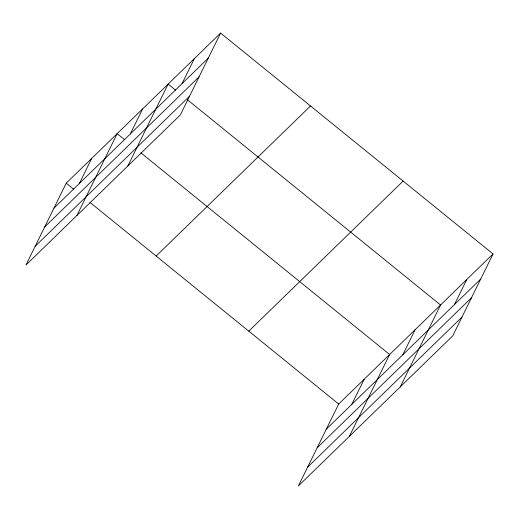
<?xml version="1.0" encoding="UTF-8"?>
<svg xmlns="http://www.w3.org/2000/svg" width="519" height="519" viewBox="0 0 519 519"><rect width="100%" height="100%" fill="white"/><g stroke="black" fill="none" stroke-linecap="round" stroke-linejoin="round"><path stroke-width="0.78" d="M220.607 33.08L66.237 183.162L25.95 265.04L180.314 114.959L220.607 33.08L493.05 253.96L452.763 335.838L298.393 485.92L338.686 404.041L493.05 253.96M79.381 183.447L91.707 158.399M76.89 215.515L117.177 133.636L124.67 139.708M130.327 133.921L142.654 108.873M127.83 165.989L168.124 84.11L175.617 90.183M182.039 83.643L194.366 58.595M351.83 404.327L364.156 379.279M349.332 436.395L389.626 354.516L140.909 152.871M402.77 354.801L415.096 329.753M400.279 386.869L440.566 304.99L187.476 99.797M454.482 304.523L466.808 279.475M53.911 208.21L208.281 58.128M44.686 226.965L199.049 76.883M35.175 246.285L189.545 96.203M156.148 256.049L310.511 105.973M248.776 331.148L403.146 181.073M326.36 429.09L480.724 279.008M317.128 447.845L471.499 297.763M307.624 467.165L461.988 317.083M66.237 183.162L73.73 189.234M89.962 202.397L338.686 404.041"/></g></svg>
